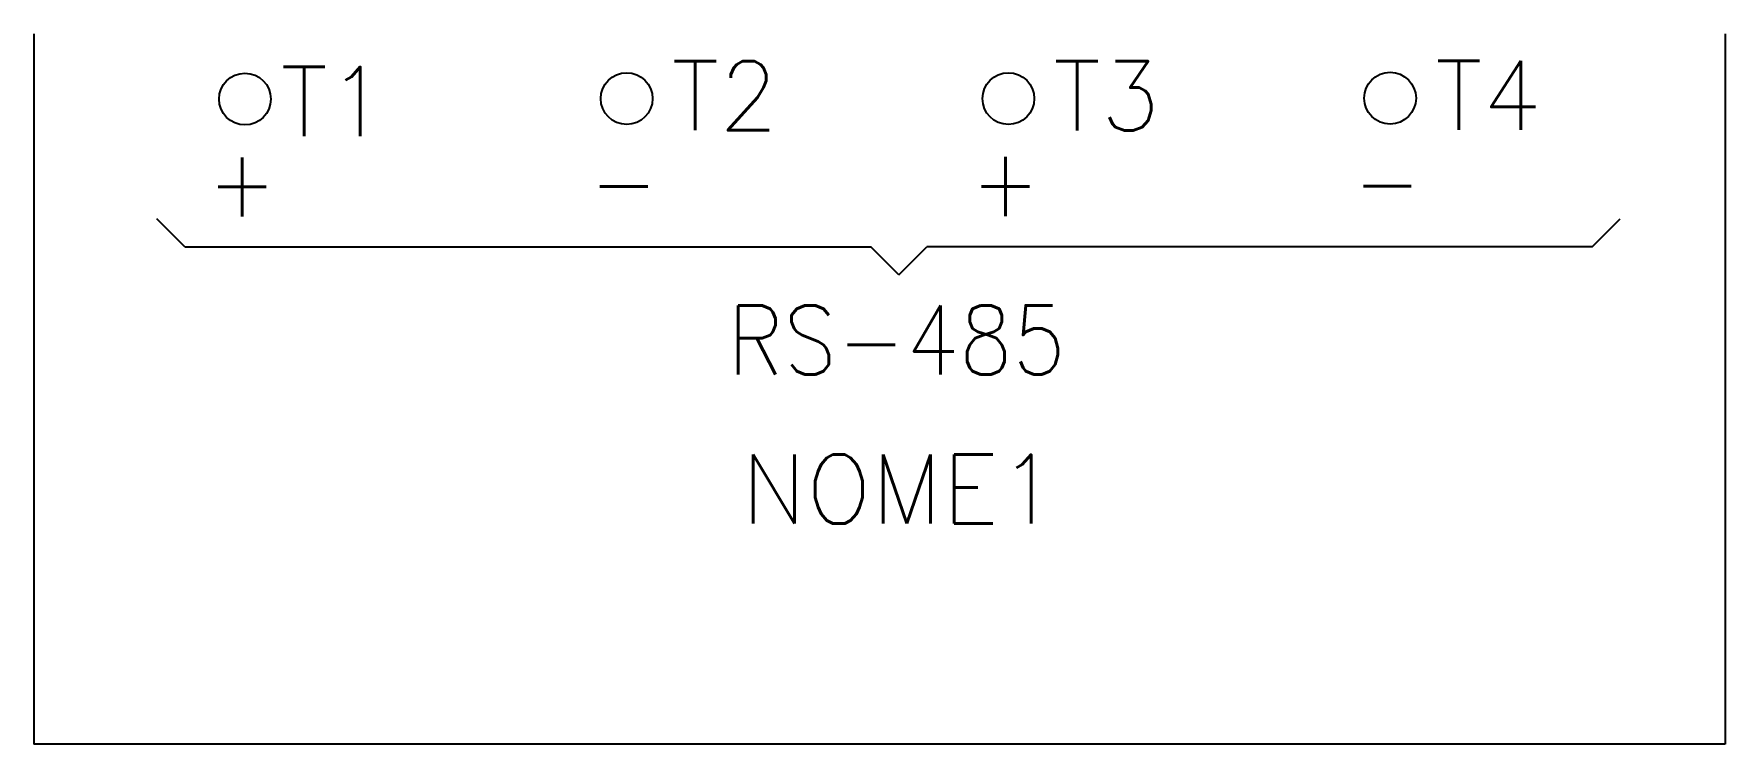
# Model space of a CAD drawing. Extents: x 271.9 to 320.9, y 170.3 to 190.9.
import ezdxf
from ezdxf.enums import TextEntityAlignment as Align

# ---------------------------------------------------------------- set-up
doc = ezdxf.new("R2010")
doc.units = 0
doc.header["$MEASUREMENT"] = 0
doc.layers.get('0').update_dxf_attribs({"linetype": 'CONTINUOUS'})
doc.styles.add('ROMANS', font='romans')

msp = doc.modelspace()

# ---------------------------------------------------------------- linework, layer by layer
for p, q in [((271.919, 190.878), (271.919, 170.299)), ((320.917, 190.878), (320.917, 170.299)), ((276.291, 184.705), (275.481, 185.515)), ((317.068, 184.705), (317.878, 185.515)), ((296.979, 183.896), (296.169, 184.705)), ((296.979, 183.896), (297.789, 184.705)), ((320.917, 170.299), (271.919, 170.299))]:
    msp.add_line(p, q)
for points in [[(276.291, 184.705), (296.169, 184.705)], [(317.068, 184.705), (297.789, 184.705)]]:
    msp.add_lwpolyline(points)
for centre in [(278.035, 188.989), (289.094, 189.003), (300.152, 189.001), (311.211, 189.014)]:
    msp.add_circle(centre, 0.75)

# ---------------------------------------------------------------- texts
at = {"style": 'ROMANS', "width": 0.9}
for s, p in [('+', (276.951, 186.584)), ('+', (299.068, 186.596)), ('-', (288.01, 186.598)), ('-', (310.127, 186.61)), ('RS-485', (292.016, 182.009))]:
    msp.add_text(s, height=2, dxfattribs=at).set_placement(p, align=Align.MIDDLE_LEFT)
at = {"lineweight": -3, "style": 'ROMANS'}
for tag, p in [('T1', (280.605, 188.918)), ('T2', (291.939, 189.084)), ('T3', (302.998, 189.082)), ('T4', (314.056, 189.095)), ('NOME1', (296.997, 177.688))]:
    msp.add_attdef(tag, text='', height=2, dxfattribs=at).set_placement(p, align=Align.MIDDLE_CENTER)

doc.saveas('drawing.dxf')
